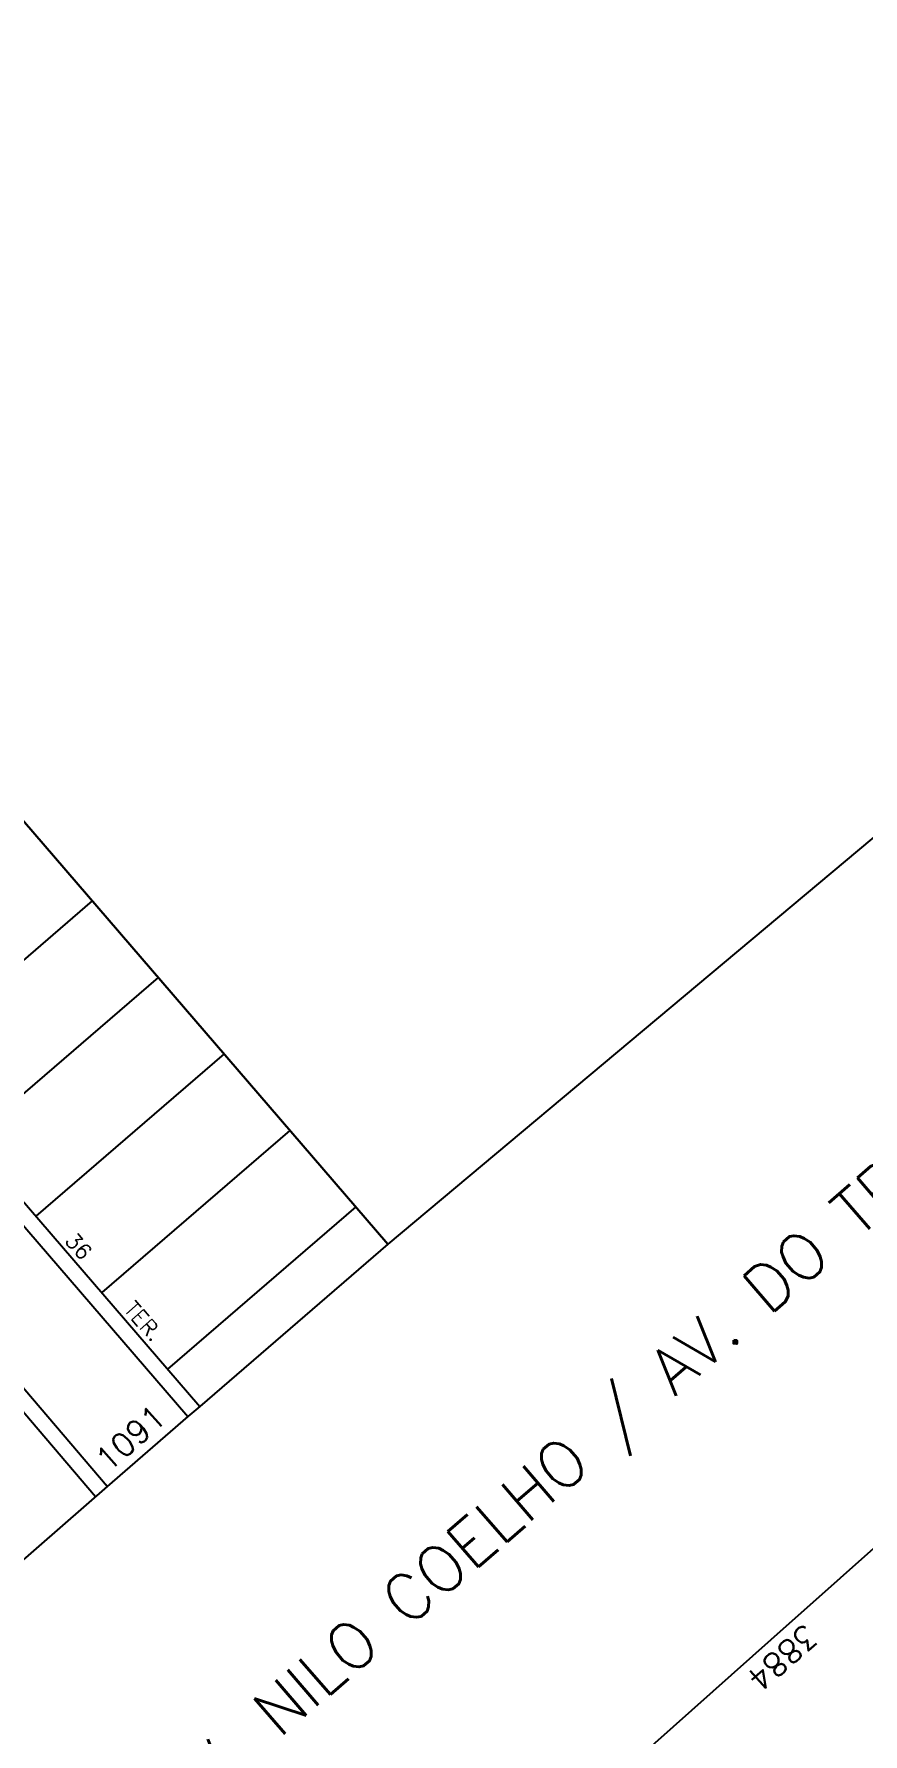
# Model space of a CAD drawing. Extents: x 714896 to 749292, y 8417558 to 8447149.
# Drawn here: x 742184.7 to 742291.4, y 8428876.2 to 8429095.2 of the extents above; entities that cross this region are included whole.
import ezdxf

# ---------------------------------------------------------------- set-up
doc = ezdxf.new("R2010")
doc.units = 0
doc.header["$MEASUREMENT"] = 0
for name, color, linetype in [('LOTE', 7, 'CONTINUOUS'), ('NUM-PORTA', 7, 'CONTINUOUS'), ('QUADRA', 6, 'CONTINUOUS'), ('TEXTO', 7, 'CONTINUOUS'), ('TEXTODERUA', 3, 'CONTINUOUS')]:
    doc.layers.add(name, color=color, linetype=linetype)
doc.styles.add('ROMANS', font='ROMANS.SHX', dxfattribs={"height": 1.5})

msp = doc.modelspace()

# ---------------------------------------------------------------- linework, layer by layer
at = {"layer": 'LOTE', "color": 7, "linetype": 'CONTINUOUS'}
for p, q in [((742192.18, 8428983.54), (742167.94, 8428962.65)), ((742200.67, 8428973.69), (742176.42, 8428952.8)), ((742192.59, 8428906.8), (742142.25, 8428965.82)), ((742194.1, 8428908.11), (742144.42, 8428966.35)), ((742209.15, 8428963.84), (742184.9, 8428942.95)), ((742217.63, 8428953.98), (742193.39, 8428933.1)), ((742226.12, 8428944.13), (742201.87, 8428923.25))]:
    msp.add_line(p, q, dxfattribs=at)
for points in [[(742074.62, 8429071.01), (742206.01, 8428918.44)], [(742073.1, 8429069.7), (742204.5, 8428917.14)]]:
    msp.add_lwpolyline(points, dxfattribs=at)
at = {"layer": 'QUADRA', "color": 6, "linetype": 'CONTINUOUS'}
for points in [[(742230.26, 8428939.33), (742206.01, 8428918.44), (742204.5, 8428917.14), (742194.1, 8428908.11), (742194.1, 8428908.11), (742166.97, 8428884.44), (742166.97, 8428884.44), (742136.46, 8428857.7), (742078.06, 8428918.4), (741996.75, 8429002.91), (741872.38, 8429251.82), (742135.91, 8429478.8), (742137.87, 8429476.53), (742311.46, 8429274.98), (742098.87, 8429091.89)], [(742445.27, 8429119.48), (742230.26, 8428939.33), (742098.87, 8429091.89), (742311.46, 8429274.98)]]:
    msp.add_lwpolyline(points, close=True, dxfattribs=at)
at = {"layer": 'QUADRA', "color": 6}
msp.add_lwpolyline([(742433.85, 8428444.61), (742032.16, 8428623.82), (742024.39, 8428627.39), (742013.89, 8428634.38), (742005.94, 8428642.02), (742004.91, 8428643.78), (742072.42, 8428703.89), (742123.39, 8428749.27), (742176.13, 8428796.23), (742224.21, 8428839.04), (742279.64, 8428888.39), (742325.04, 8428928.81), (742347.56, 8428912.3), (742439.49, 8428844.89), (742462.96, 8428832.09), (742495.87, 8428816.21), (742551.51, 8428791.12), (742578.39, 8428779.26), (742641.14, 8428751.55), (742695.48, 8428727.56), (742737.99, 8428778.46), (742774.26, 8428821.89), (742807.3, 8428780.6), (742866.86, 8428710.87)], dxfattribs=at)

# ---------------------------------------------------------------- texts
at = {"layer": 'NUM-PORTA', "style": 'ROMANS'}
for s, height, rotation, p in [('36', 2, 311.5942, (742188.53, 8428939.69)), ('1091', 3, 41.5942, (742194.25, 8428909.83))]:
    msp.add_text(s, height=height, rotation=rotation, dxfattribs=at).set_placement(p)
at = {"layer": 'NUM-PORTA', "color": 7, "style": 'ROMANS'}
msp.add_text('3884', height=3, rotation=221.4255, dxfattribs=at).set_placement((742283.97, 8428890.58))
at = {"layer": 'TEXTO', "style": 'ROMANS'}
msp.add_text('TER.', height=2, rotation=311.5942, dxfattribs=at).set_placement((742196.14, 8428930.86))
at = {"layer": 'TEXTODERUA', "style": 'ROMANS'}
msp.add_text('AV. GOV. NILO COELHO / AV. DO TRABALHO', height=6, rotation=40.8214, dxfattribs=at).set_placement((742187.23, 8428850.54))

doc.saveas('drawing.dxf')
